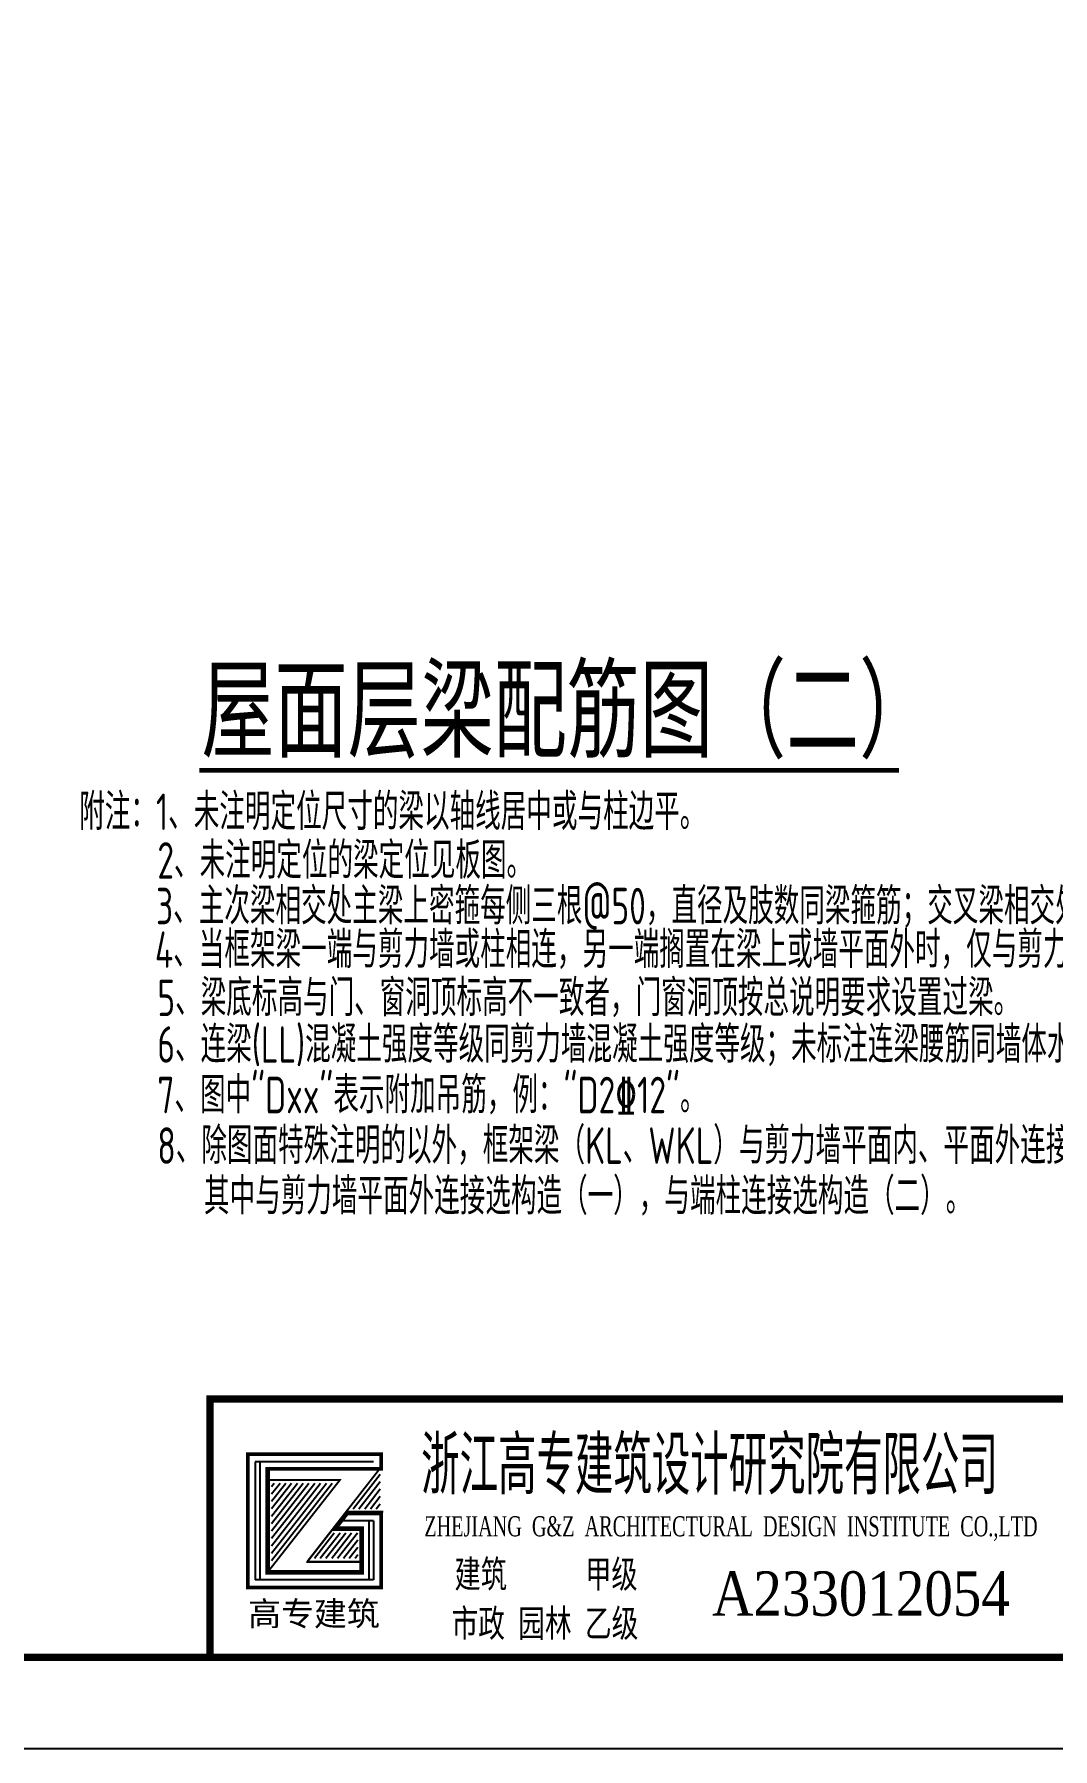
# Model space of a CAD drawing. Header units: millimetres. Extents: x -108786 to 29797, y -10598 to 53433.
# Drawn here: x -67608 to -56460, y -5967 to 12806 of the extents above; entities that cross this region are included whole.
import ezdxf

# ---------------------------------------------------------------- set-up
doc = ezdxf.new("R2010")
doc.units = ezdxf.units.MM
doc.header["$MEASUREMENT"] = 0
doc.linetypes.add('DASHED', pattern=[0.75, 0.5, -0.25])
for name, color, linetype in [('BEAM', 4, 'DASHED'), ('JQLayer', 7, 'Continuous'), ('PUB_TEXT', 7, 'Continuous'), ('win', 3, 'Continuous'), ('高专_图框', 7, 'Continuous')]:
    doc.layers.add(name, color=color, linetype=linetype)
doc.styles.add('TSSD_Dimension', font='Tssdeng.shx', dxfattribs={"width": 0.7, "bigfont": 'Hztxt.shx'})
doc.styles.add('TSSD_Rein', font='tssdeng.shx', dxfattribs={"width": 0.7, "bigfont": 'hztxt.shx'})
doc.styles.add('高专图框仿宋', font='simfang.ttf')
doc.styles.add('高专图框西文', font='times.ttf')
doc.styles.add('高专图框黑体', font='simhei.ttf')

# ---------------------------------------------------------------- blocks, each defined once
blk = doc.blocks.new('L-SM')
at = {"layer": 'win', "style": 'TSSD_Dimension', "width": 0.7}
for s, p in [('附注：1、未注明定位尺寸的梁以轴线居中或与柱边平。', (0, 0)), ('2、未注明定位的梁定位见板图。', (855, -533)), ('3、主次梁相交处主梁上密箍每侧三根@50，直径及肢数同梁箍筋；交叉梁相交处密箍每侧三根@50，直径及肢数同梁箍筋。', (840, -1033)), ('4、当框架梁一端与剪力墙或柱相连，另一端搁置在梁上或墙平面外时，仅与剪力墙或柱连接支座处设置箍筋加密区。', (828, -1510)), ('5、梁底标高与门、窗洞顶标高不一致者，门窗洞顶按总说明要求设置过梁。', (855, -2038)), ('6、连梁(LL)混凝土强度等级同剪力墙混凝土强度等级；未标注连梁腰筋同墙体水平筋，屋面层连梁构造详见《22G101-1》第2-27页。', (855, -2548)), ('7、图中"Dxx"表示附加吊筋，例："D2%%13212"。', (855, -3102)), ('8、除图面特殊注明的以外，框架梁（KL、WKL）与剪力墙平面内、平面外连接构造详见22G101-1第2-38页。', (855, -3656)), ('   其中与剪力墙平面外连接选构造（一），与端柱连接选构造（二）。', (855, -4210))]:
    blk.add_text(s, height=400, dxfattribs=at).set_placement(p)
blk = doc.blocks.new('tk_tql_2018')
at = {"layer": '高专_图框'}
for p, q in [((-38209, 2141), (-39503, 2141)), ((-39503, 2141), (-39503, 851)), ((-39453, 2141), (-39453, 851)), ((-39354, 2046), (-39354, 946)), ((-38572, 1946), (-39354, 946)), ((-39354, 1946), (-38572, 1946)), ((-39324, 1061), (-38661, 1908)), ((-39324, 1142), (-38725, 1908)), ((-39324, 1223), (-38788, 1908)), ((-39324, 1304), (-38851, 1908)), ((-39324, 1386), (-38915, 1908)), ((-39324, 1467), (-38978, 1908)), ((-39324, 1548), (-39042, 1908)), ((-39324, 1629), (-39105, 1908)), ((-39324, 1710), (-39169, 1908)), ((-39324, 1791), (-39232, 1908)), ((-39324, 1873), (-39296, 1908)), ((-38154, 2046), (-38935, 1046)), ((-38432, 1627), (-38134, 2008)), ((-38369, 1627), (-38134, 1927)), ((-38305, 1627), (-38134, 1846)), ((-38242, 1627), (-38134, 1765)), ((-38506, 1596), (-38104, 1596)), ((-38178, 1627), (-38134, 1683)), ((-38856, 1085), (-38638, 1363)), ((-38792, 1085), (-38575, 1363)), ((-38729, 1085), (-38511, 1363)), ((-38665, 1085), (-38448, 1363)), ((-38662, 1396), (-38354, 1396)), ((-38602, 1085), (-38384, 1363)), ((-38209, 1496), (-38558, 1496)), ((-38354, 1396), (-38354, 946)), ((-38259, 1496), (-38259, 851)), ((-38209, 1496), (-38209, 851)), ((-38538, 1085), (-38379, 1289)), ((-38475, 1085), (-38379, 1207)), ((-39354, 946), (-38354, 946)), ((-38935, 1046), (-38354, 1046)), ((-38411, 1085), (-38379, 1126)), ((-38209, 851), (-39503, 851))]:
    blk.add_line(p, q, dxfattribs=at)
blk.add_lwpolyline([(-6500, 2830, 80, 80, 0), (-40000, 2830, 80, 80, 0), (-40000, 0, 0, 0, 0)], format="xyseb", dxfattribs=at)
at = {"layer": '高专_图框', "const_width": 40}
blk.add_lwpolyline([(-38124, 2066), (-38124, 2226), (-39584, 2226), (-39584, 766), (-38124, 766), (-38124, 1576), (-38496, 1576), (-38621, 1416), (-38334, 1416), (-38334, 926), (-39374, 926), (-39374, 2066)], close=True, dxfattribs=at)
at = {"layer": '高专_图框', "const_width": 15}
for points in [[(-38138, 2066), (-38935, 1046), (-38334, 1046)], [(-39354, 1946), (-38572, 1946), (-39354, 946)]]:
    blk.add_lwpolyline(points, dxfattribs=at)
at = {"layer": '高专_图框'}
blk.add_lwpolyline([(-38662, 1396), (-38354, 1396), (-38354, 1046), (-38935, 1046)], close=True, dxfattribs=at)
at = {"layer": '高专_图框', "attachment_point": 7}
for s, insert, char_height, style in [('{\\W0.550000;浙江高专建筑设计研究院有限公司}', (-37687, 1780), 561, '高专图框黑体'), ('{\\W0.665000;ZHEJIANG  G&Z  ARCHITECTURAL  DESIGN  INSTITUTE  CO.,LTD}', (-37653, 1274), 220, '高专图框西文'), ('{\\W0.700000;建筑      甲级}', (-37321, 729), 300, '高专图框仿宋'), ('{\\W0.85;A233012054}', (-34501, 449), 486, '高专图框西文'), ('{\\W1.000000;高专建筑}', (-39581, 317), 264, '高专图框黑体'), ('{\\W0.714332;市政 园林 乙级}', (-37355, 191), 300, '高专图框仿宋')]:
    blk.add_mtext(s, dxfattribs=dict(at, insert=insert, char_height=char_height, style=style))
blk = doc.blocks.new('A1+0(841x594)-TK_STYLE_a-TK_HQ_a-62ba77e7', base_point=(10, -10))
at = {"layer": 'JQLayer', "color": 7, "linetype": 'Continuous'}
blk.add_lwpolyline([(-831, -10), (-831, 584), (10, 584), (10, -10)], close=True, dxfattribs=at)
at = {"layer": 'JQLayer', "color": 7, "linetype": 'Continuous', "const_width": 0.8}
blk.add_lwpolyline([(-806, 0), (-806, 574), (0, 574), (0, 0)], close=True, dxfattribs=at)
at = {"layer": '高专_图框', "xscale": 0.01, "yscale": 0.01, "zscale": 0.01}
blk.add_blockref('tk_tql_2018', (0, 0), dxfattribs=at)

msp = doc.modelspace()

# ---------------------------------------------------------------- linework, layer by layer
at = {"layer": 'PUB_TEXT', "const_width": 50}
msp.add_lwpolyline([(-65801.6, 4745.5), (-58144.4, 4745.5)], dxfattribs=at)

# ---------------------------------------------------------------- block references
at = {"layer": 'BEAM', "xscale": 100, "yscale": 100}
msp.add_blockref('A1+0(841x594)-TK_STYLE_a-TK_HQ_a-62ba77e7', (-24686.5, -5967), dxfattribs=at)
at = {"layer": 'BEAM'}
msp.add_blockref('L-SM', (-67116.1, 4092.8), dxfattribs=at)

# ---------------------------------------------------------------- texts
at = {"layer": 'PUB_TEXT', "style": 'TSSD_Rein', "width": 0.8}
msp.add_text('屋面层梁配筋图（二）', height=1000, dxfattribs=at).set_placement((-65778.8, 4883.7))

doc.saveas('drawing.dxf')
